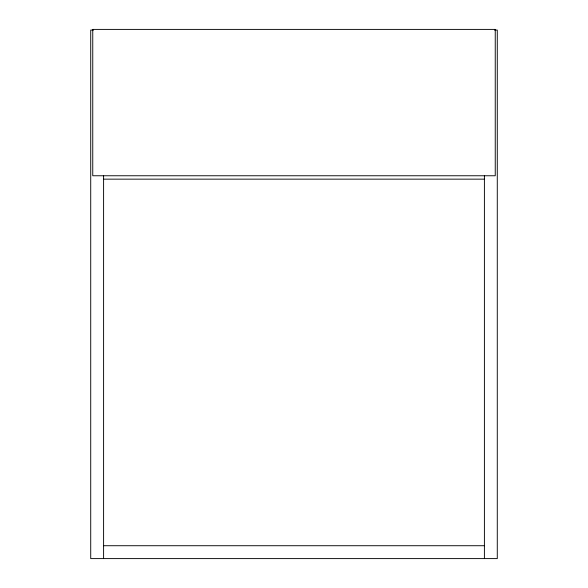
<?xml version="1.0" encoding="UTF-8"?>
<svg xmlns="http://www.w3.org/2000/svg" width="588" height="588" viewBox="0 0 588 588"><rect width="100%" height="100%" fill="white"/><g stroke="black" fill="none" stroke-linecap="round" stroke-linejoin="round"><path stroke-width="0.88" d="M93.477 30.076L90.721 30.076L90.721 558.6L497.279 558.6L497.279 30.076L494.523 30.076M103.598 179.149L484.402 179.149M103.598 545.723L484.402 545.723M484.402 175.716L484.402 558.6M103.598 175.716L103.598 558.6M495.243 29.4L92.757 29.4L92.757 175.761L495.243 175.761L495.243 29.4"/></g></svg>
